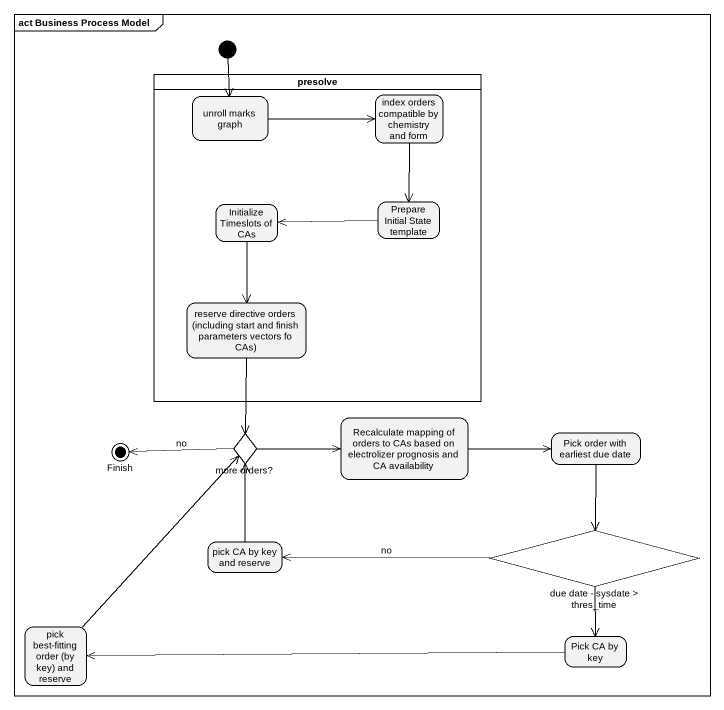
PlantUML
@startuml
mainframe act Business Process Model
hide empty description
state initial1 <<start>>
state presolve <<partition>> {
  state "unroll marks graph" as unroll_marks_graph
  state "index orders compatible by chemistry and form" as index_orders_compatible_by
  state "Initialize Timeslots of CAs" as Initialize_Timeslots_of_CAs
  state "Prepare Initial State template" as Prepare_Initial_State
  state "reserve directive orders (including start and finish parameters vectors fo CAs)" as reserve_directive_orders
}
state Finish <<end>>
state "more orders?" as more_orders <<choice>>
state "Recalculate mapping of orders to CAs based on electrolizer prognosis and CA availability" as Recalculate_mapping_of
state "Pick order with earliest due date" as Pick_order_with_earliest
state "due date - sysdate > thres_time" as due_date_sysdate_thres_time <<choice>>
state "pick CA by key and reserve" as pick_CA_by_key_and_reserve
state "pick best-fitting order (by key) and reserve" as pick_best_fitting_order_by
state "Pick CA by key" as Pick_CA_by_key
initial1 --> unroll_marks_graph
unroll_marks_graph -right-> index_orders_compatible_by
index_orders_compatible_by --> Prepare_Initial_State
Initialize_Timeslots_of_CAs --> reserve_directive_orders
Prepare_Initial_State -left-> Initialize_Timeslots_of_CAs
reserve_directive_orders --> more_orders
more_orders -left-> Finish : no
more_orders -right-> Recalculate_mapping_of
Recalculate_mapping_of -right-> Pick_order_with_earliest
Pick_order_with_earliest --> due_date_sysdate_thres_time
due_date_sysdate_thres_time -left-> pick_CA_by_key_and_reserve : no
due_date_sysdate_thres_time --> Pick_CA_by_key
pick_CA_by_key_and_reserve -up-> more_orders
pick_best_fitting_order_by -up-> more_orders
Pick_CA_by_key -left-> pick_best_fitting_order_by
@enduml
